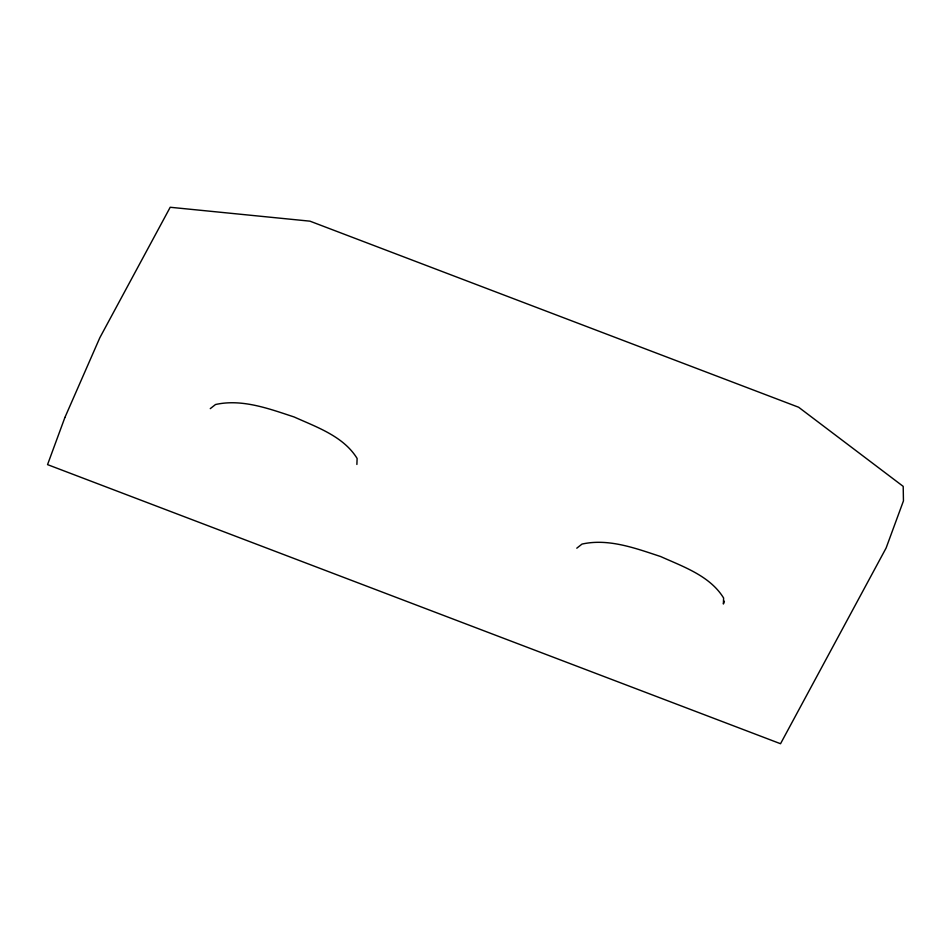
<?xml version="1.0" encoding="UTF-8"?>
<svg xmlns="http://www.w3.org/2000/svg" width="951" height="951" viewBox="0 0 951 951"><rect width="100%" height="100%" fill="white"/><g stroke="black" fill="none" stroke-linecap="round" stroke-linejoin="round"><path stroke-width="1.43" d="M356.887 464.457L357.112 458.441C343.489 436.295 316.754 427.177 294.144 416.978C269.109 408.775 242.113 398.6 215.508 404.52L210.278 408.633M724.4 601.246L723.378 604.016L723.604 598.001C709.981 575.842 683.246 566.725 660.636 556.537C635.601 548.323 608.604 538.159 582.012 544.079L576.781 548.192M64.894 417.489L47.55 464.623L780.533 743.73L886.106 548.026L903.45 500.892L903.2 486.377L798.626 407.242L309.967 221.167L170.205 207.27L99.831 337.736L64.894 417.489"/></g></svg>
